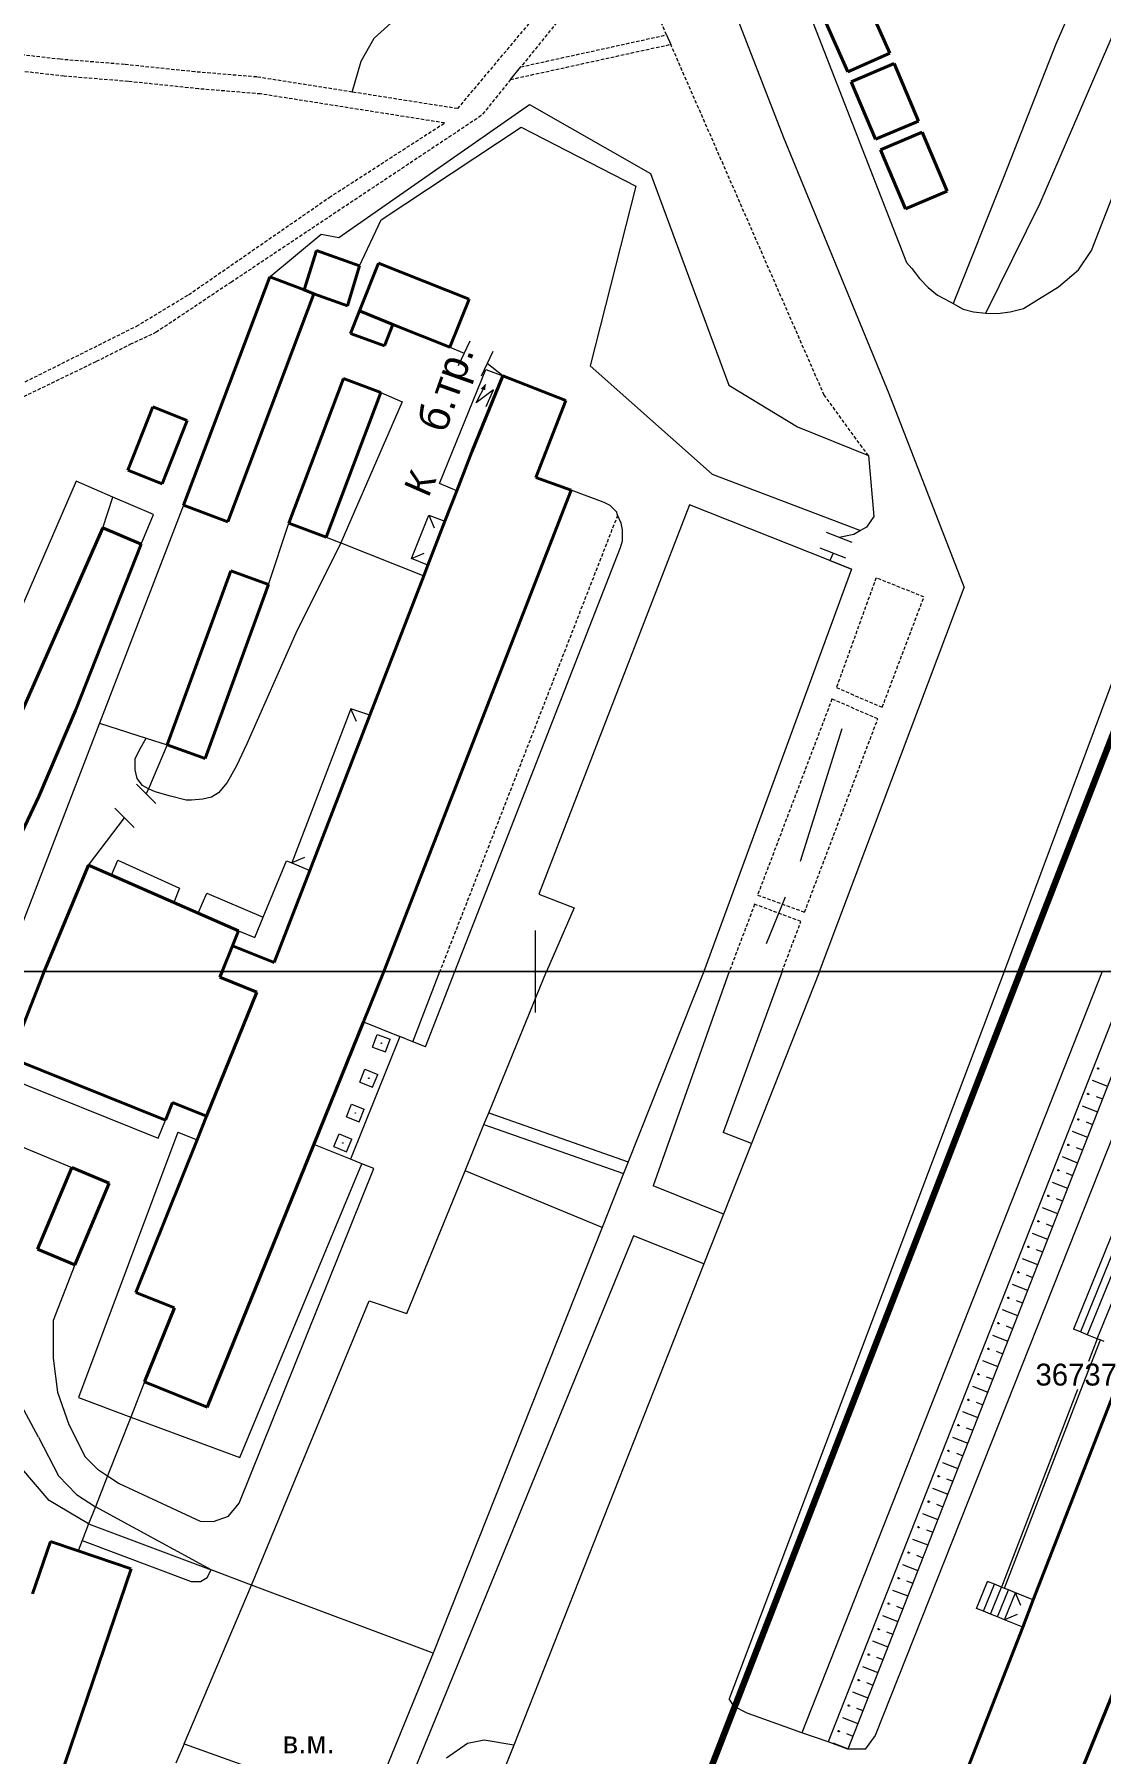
# Model space of a CAD drawing. Extents: x 1000 to 4000, y -5000 to -1000.
# Drawn here: x 1526.8 to 1682.6, y -3114.3 to -2863.1 of the extents above; entities that cross this region are included whole.
import ezdxf
from ezdxf.enums import TextEntityAlignment as Align

# ---------------------------------------------------------------- set-up
doc = ezdxf.new("R2010")
doc.units = 0
doc.header["$MEASUREMENT"] = 0
doc.linetypes.add('DASHDOT', pattern=[1, 0.5, -0.25, 0, -0.25])
doc.linetypes.add('DASHED', pattern=[0.75, 0.5, -0.25])
for name, color, linetype in [('1', 7, 'CONTINUOUS'), ('11', 7, 'CONTINUOUS'), ('16', 7, 'CONTINUOUS'), ('17', 7, 'CONTINUOUS'), ('2', 7, 'CONTINUOUS'), ('24', 7, 'CONTINUOUS'), ('37', 7, 'CONTINUOUS'), ('40', 7, 'CONTINUOUS'), ('5', 7, 'CONTINUOUS'), ('6', 7, 'CONTINUOUS'), ('7', 7, 'CONTINUOUS'), ('границы команд_1', 10, 'CONTINUOUS')]:
    doc.layers.add(name, color=color, linetype=linetype)
doc.styles.get("Standard").update_dxf_attribs({"font": 'txt', "height": 0.2})

msp = doc.modelspace()

# ---------------------------------------------------------------- linework, layer by layer
at = {"layer": '1', "color": 253, "linetype": 'Continuous', "lineweight": 0}
for p, q in [((1600, -3000), (1600, -2994.02)), ((2000, -3000), (1000, -3000)), ((1000, -3000), (2000, -3000)), ((1600, -3005.98), (1600, -3000))]:
    msp.add_line(p, q, dxfattribs=at)
at = {"layer": '11', "color": 253, "linetype": 'Continuous', "lineweight": 0}
for p, q in [((1571.24, -2892.72), (1599.1, -2873.31)), ((1599.1, -2873.31), (1616.79, -2883.39)), ((1616.79, -2883.39), (1628.22, -2914.32)), ((1561.15, -2898.51), (1568.65, -2892.26)), ((1568.65, -2892.26), (1571.24, -2892.72)), ((1587.49, -2908.75), (1589.58, -2909.63)), ((1588.72, -2911.44), (1590.44, -2907.82)), ((1592.08, -2912.94), (1593.8, -2909.33)), ((1595.21, -2912.97), (1592.94, -2911.13)), ((1628.22, -2914.32), (1638.29, -2920.43)), ((1580.52, -2916.75), (1571.52, -2937.36)), ((1577.38, -2915.41), (1580.52, -2916.75)), ((1638.29, -2920.43), (1648.63, -2924.62)), ((1648.63, -2924.62), (1649.41, -2933.53)), ((1532.86, -2928.35), (1501.77, -3000)), ((1538.22, -2930.67), (1532.86, -2928.35)), ((1548.57, -2931.87), (1536.29, -2963.71)), ((1544.15, -2933.24), (1538.22, -2930.67)), ((1542.35, -2937.55), (1544.15, -2933.24)), ((1560.95, -2943.45), (1563.96, -2934.47)), ((1649.41, -2933.53), (1648.34, -2935.06)), ((1569.41, -2936.52), (1571.52, -2937.36)), ((1646.24, -2937.31), (1642.51, -2935.86)), ((1646.51, -2936.13), (1644.38, -2936.59)), ((1647.46, -2935.57), (1646.51, -2936.13)), ((1648.34, -2935.06), (1647.46, -2935.57)), ((1571.52, -2937.36), (1583.68, -2942.16)), ((1645.33, -2939.6), (1641.6, -2938.16)), ((1643.46, -2938.88), (1643, -2939.95)), ((1646.15, -2941.2), (1624.59, -3000)), ((1643, -2939.95), (1646.15, -2941.2)), ((1536.29, -2963.71), (1522.28, -3000)), ((1536.29, -2963.71), (1543.12, -2965.89)), ((1543.12, -2965.89), (1546.19, -2966.87)), ((1546.19, -2966.87), (1543.44, -2973.29)), ((1544.53, -2975.45), (1541.7, -2972.62)), ((1543.44, -2973.29), (1543.12, -2974.04)), ((1541.33, -2978.97), (1538.5, -2976.14)), ((1534.66, -2984.45), (1539.91, -2977.55)), ((1624.59, -3000), (1613.54, -3027.82)), ((1612.86, -3029.53), (1609.73, -3037.41)), ((1613.54, -3027.82), (1612.86, -3029.53)), ((1609.73, -3037.41), (1585.02, -3099.62)), ((1542.87, -3059.98), (1540.85, -3065.11)), ((1540.85, -3065.11), (1537.46, -3073.72)), ((1528.92, -3077.32), (1522.64, -3069.95)), ((1537.46, -3073.72), (1535.68, -3078.22)), ((1534.69, -3080.74), (1528.92, -3077.32)), ((1535.68, -3078.22), (1534.69, -3080.74)), ((1552.6, -3087.46), (1535.68, -3078.22)), ((1534.69, -3080.74), (1533.74, -3083.15)), ((1533.74, -3083.15), (1533.14, -3084.68)), ((1558.51, -3089.68), (1552.6, -3087.46)), ((1585.02, -3099.62), (1558.51, -3089.68))]:
    msp.add_line(p, q, dxfattribs=at)
at = {"layer": '16', "color": 253, "linetype": 'Continuous', "lineweight": 0}
for p, q in [((1585.94, -2928.7), (1592.74, -2912.02)), ((1591.31, -2916.92), (1592.71, -2914.15)), ((1592.74, -2912.02), (1595.21, -2912.97)), ((1593.85, -2914.98), (1591.31, -2916.92)), ((1592.78, -2917.44), (1593.85, -2914.98)), ((1588.47, -2929.78), (1585.94, -2928.7))]:
    msp.add_line(p, q, dxfattribs=at)
msp.add_solid([(1592.71, -2914.15), (1592.64, -2915.05), (1591.95, -2914.85)], dxfattribs=at)
at = {"layer": '24', "color": 253, "linetype": 'Continuous', "lineweight": 0}
for p, q in [((1681.24, -2894.62), (1701.18, -2843.19)), ((1626.89, -2854.11), (1636.22, -2878.11)), ((1682.51, -2867.4), (1688.28, -2854.11)), ((1680.24, -2854.76), (1676.02, -2864.47)), ((1638.74, -2856.77), (1654.21, -2896.38)), ((1619.14, -2863.12), (1619.74, -2864.51)), ((1676.02, -2864.47), (1668.38, -2883.99)), ((1596.35, -2869.64), (1597.85, -2867.8)), ((1673.74, -2887.73), (1682.51, -2867.4)), ((1577.42, -2890.17), (1597.87, -2876.6)), ((1597.87, -2876.6), (1614.66, -2885.22)), ((1636.22, -2878.11), (1651.61, -2915.55)), ((1668.38, -2883.99), (1661, -2902.39)), ((1614.66, -2885.22), (1607.99, -2911.5)), ((1665.8, -2903.78), (1673.74, -2887.73)), ((1574.25, -2896.9), (1577.42, -2890.17)), ((1654.21, -2896.38), (1654.99, -2897.28)), ((1679.35, -2897.44), (1681.24, -2894.62)), ((1654.99, -2897.28), (1656.12, -2898.74)), ((1656.12, -2898.74), (1657.34, -2900.04)), ((1676.42, -2899.96), (1679.35, -2897.44)), ((1657.34, -2900.04), (1658.72, -2901.18)), ((1658.72, -2901.18), (1660.59, -2902.16)), ((1671.31, -2903.13), (1673.5, -2901.75)), ((1673.5, -2901.75), (1676.42, -2899.96)), ((1660.59, -2902.16), (1661, -2902.39)), ((1661, -2902.39), (1662.46, -2903.21)), ((1662.46, -2903.21), (1664, -2903.62)), ((1664, -2903.62), (1665.8, -2903.78)), ((1665.8, -2903.78), (1667.49, -2903.86)), ((1667.49, -2903.86), (1669.36, -2903.62)), ((1669.36, -2903.62), (1671.31, -2903.13)), ((1607.99, -2911.5), (1625.81, -2927.3)), ((1651.61, -2915.55), (1662.6, -2943.91)), ((1625.81, -2927.3), (1647.46, -2935.57)), ((1536.75, -2935.18), (1538.22, -2930.67)), ((1622.49, -2931.8), (1600.48, -2988.68)), ((1610.02, -2931.48), (1605.19, -2929.68)), ((1610.88, -2931.91), (1610.02, -2931.48)), ((1611.85, -2932.88), (1610.88, -2931.91)), ((1643, -2939.95), (1622.49, -2931.8)), ((1611.98, -2933.33), (1611.85, -2932.88)), ((1612.5, -2934.5), (1611.98, -2933.33)), ((1612.71, -2935.47), (1612.5, -2934.5)), ((1612.71, -2936.33), (1612.71, -2935.47)), ((1612.71, -2937.09), (1612.71, -2936.33)), ((1571.52, -2937.36), (1564.98, -2950.55)), ((1588.19, -3000), (1612.39, -2938.05)), ((1612.39, -2938.05), (1612.71, -2937.09)), ((1646.15, -2941.2), (1643, -2939.95)), ((1641.49, -3000), (1662.6, -2943.91)), ((1564.98, -2950.55), (1557.81, -2966.74)), ((1684.84, -2956.1), (1668.45, -3000)), ((1542.25, -2967.35), (1543.12, -2965.89)), ((1543.12, -2965.89), (1546.19, -2966.87)), ((1557.81, -2966.74), (1556.28, -2969.94)), ((1541.49, -2968.88), (1542.25, -2967.35)), ((1541.49, -2970.55), (1541.49, -2968.88)), ((1541.79, -2971.78), (1541.49, -2970.55)), ((1542.56, -2972.84), (1541.79, -2971.78)), ((1556.28, -2969.94), (1554.91, -2972.39)), ((1543.44, -2973.29), (1542.56, -2972.84)), ((1544.39, -2973.76), (1543.44, -2973.29)), ((1546.67, -2974.37), (1544.39, -2973.76)), ((1548.96, -2974.98), (1546.67, -2974.37)), ((1552.62, -2974.53), (1551.4, -2974.83)), ((1553.69, -2973.91), (1552.62, -2974.53)), ((1554.91, -2972.39), (1553.69, -2973.91)), ((1549.72, -2974.98), (1548.96, -2974.98)), ((1551.4, -2974.83), (1549.72, -2974.98)), ((1538.03, -2985.93), (1538.96, -2983.72)), ((1538.96, -2983.72), (1547.99, -2987.81)), ((1560.2, -2992.06), (1563.6, -2983.82)), ((1563.6, -2983.82), (1564.38, -2984.14)), ((1547.99, -2987.81), (1547.15, -2989.91)), ((1550.7, -2991.46), (1551.98, -2988.56)), ((1551.98, -2988.56), (1560.2, -2992.06)), ((1600.48, -2988.68), (1605.65, -2990.72)), ((1558.97, -2995.03), (1560.2, -2992.06)), ((1605.65, -2990.72), (1601.57, -3000)), ((1556.61, -2994.04), (1558.97, -2995.03)), ((1582.05, -3010.27), (1586.01, -3000)), ((1583.9, -3011.02), (1588.19, -3000)), ((1593.15, -3020.65), (1601.57, -3000)), ((1628.3, -3000), (1617.2, -3031.33)), ((1636.01, -3000), (1627.42, -3023.51)), ((1668.45, -3000), (1628.29, -3106.3)), ((1641.49, -3000), (1631.54, -3025.16)), ((1682.8, -3000), (1638.91, -3111.24)), ((1687.05, -3000), (1642.73, -3112.6)), ((1691.48, -3006.02), (1649.64, -3111.66)), ((1582.05, -3010.27), (1580.18, -3009.52)), ((1583.9, -3011.02), (1582.05, -3010.27)), ((1522.1, -3015.18), (1544.87, -3024.34)), ((1544.87, -3024.34), (1545.91, -3021.75)), ((1589.69, -3029.15), (1592.46, -3022.36)), ((1592.46, -3022.36), (1593.15, -3020.65)), ((1592.46, -3022.36), (1612.86, -3029.53)), ((1593.15, -3020.65), (1613.54, -3027.82)), ((1522.42, -3024.53), (1532.23, -3028.65)), ((1547.74, -3023.48), (1533.21, -3062.28)), ((1547.74, -3023.48), (1550.54, -3024.61)), ((1631.54, -3025.16), (1627.42, -3023.51)), ((1574.63, -3028.12), (1572.96, -3027.45)), ((1631.54, -3025.16), (1627.48, -3035.45)), ((1556.69, -3077.7), (1576.35, -3028.81)), ((1556.8, -3071.03), (1574.63, -3028.12)), ((1576.35, -3028.81), (1574.63, -3028.12)), ((1581.2, -3049.99), (1589.69, -3029.15)), ((1609.73, -3037.41), (1589.69, -3029.15)), ((1627.48, -3035.45), (1617.2, -3031.33)), ((1627.48, -3035.45), (1624.6, -3042.73)), ((1614.29, -3038.61), (1579.95, -3122.37)), ((1624.6, -3042.73), (1614.29, -3038.61)), ((1532.67, -3042.85), (1529.53, -3051)), ((1624.6, -3042.73), (1596.8, -3113.05)), ((1558.51, -3089.68), (1575.67, -3048.15)), ((1575.67, -3048.15), (1581.2, -3049.99)), ((1529.53, -3051), (1529.53, -3056.53)), ((1682.06, -3053.66), (1680.78, -3056.99)), ((1527.37, -3068.06), (1520.69, -3055.65)), ((1529.53, -3056.53), (1530.16, -3061.47)), ((1530.16, -3061.47), (1531.78, -3066.19)), ((1533.21, -3062.28), (1540.85, -3065.11)), ((1679.2, -3061.07), (1668.07, -3089.96)), ((1540.85, -3065.11), (1556.8, -3071.03)), ((1531.78, -3066.19), (1534.19, -3070.91)), ((1527.37, -3068.06), (1530.27, -3073.72)), ((1534.19, -3070.91), (1535.98, -3072.75)), ((1530.27, -3073.72), (1532.92, -3076.45)), ((1535.98, -3072.75), (1537.46, -3073.72)), ((1537.46, -3073.72), (1539.14, -3074.82)), ((1539.14, -3074.82), (1550.99, -3080.34)), ((1532.92, -3076.45), (1535.68, -3078.22)), ((1555.13, -3079.6), (1556.69, -3077.7)), ((1552.95, -3080.4), (1555.13, -3079.6)), ((1534.69, -3080.74), (1552.6, -3087.46)), ((1550.99, -3080.34), (1552.95, -3080.4)), ((1533.74, -3083.15), (1549.65, -3089.15)), ((1552.02, -3088.56), (1552.6, -3087.46)), ((1548.66, -3112.86), (1558.51, -3089.68)), ((1549.65, -3089.15), (1551.03, -3089.15)), ((1551.03, -3089.15), (1552.02, -3088.56)), ((1585.02, -3099.62), (1575.63, -3122.53)), ((1629.02, -3107.43), (1628.29, -3106.3)), ((1630.9, -3108.38), (1629.02, -3107.43)), ((1638.91, -3111.24), (1630.9, -3108.38)), ((1548.66, -3112.86), (1547.45, -3115.71)), ((1548.66, -3112.86), (1575.63, -3122.53)), ((1642.73, -3112.6), (1638.91, -3111.24)), ((1645.64, -3113.64), (1642.73, -3112.6)), ((1649.64, -3111.66), (1648.15, -3113.64)), ((1596.8, -3113.05), (1582.66, -3148.81)), ((1648.15, -3113.64), (1645.64, -3113.64))]:
    msp.add_line(p, q, dxfattribs=at)
at = {"layer": '24', "color": 253, "linetype": 'DASHED', "lineweight": 0}
for p, q in [((1588.62, -2873.91), (1603.37, -2856.35)), ((1604.98, -2858.99), (1597.85, -2867.8)), ((1619.14, -2863.12), (1617.22, -2858.75)), ((1597.85, -2867.8), (1619.14, -2863.12)), ((1530.56, -2866.7), (1520.26, -2865.5)), ((1539.92, -2867.45), (1530.56, -2866.7)), ((1596.35, -2869.64), (1619.74, -2864.51)), ((1642.17, -2915.78), (1619.74, -2864.51)), ((1531.1, -2869.17), (1520.8, -2867.98)), ((1540.46, -2869.93), (1531.1, -2869.17)), ((1550.22, -2868.53), (1539.92, -2867.45)), ((1559.26, -2869.28), (1550.22, -2868.53)), ((1550.76, -2871.01), (1540.46, -2869.93)), ((1559.8, -2871.76), (1550.76, -2871.01)), ((1573.2, -2871.48), (1559.26, -2869.28)), ((1588.62, -2873.91), (1573.2, -2871.48)), ((1596.35, -2869.64), (1592.07, -2874.93)), ((1586.7, -2876), (1559.8, -2871.76)), ((1592.07, -2874.93), (1566.53, -2891.93)), ((1569.85, -2886.88), (1586.7, -2876)), ((1549.3, -2901.1), (1569.85, -2886.88)), ((1566.53, -2891.93), (1555.56, -2899.25)), ((1555.56, -2899.25), (1544.58, -2906.58)), ((1541.69, -2905.69), (1549.3, -2901.1)), ((1523.41, -2914.83), (1541.69, -2905.69)), ((1544.58, -2906.58), (1540.92, -2908.3)), ((1540.92, -2908.3), (1535.76, -2910.89)), ((1535.76, -2910.89), (1525.1, -2916.06)), ((1648.63, -2924.62), (1642.17, -2915.78)), ((1611.98, -2933.33), (1586.01, -3000)), ((1649.76, -2942.47), (1643.95, -2958.52)), ((1656.75, -2945.27), (1649.76, -2942.47)), ((1650.65, -2961.37), (1656.75, -2945.27)), ((1643.95, -2958.52), (1650.65, -2961.37)), ((1643.31, -2960.18), (1632.44, -2988.83)), ((1650, -2963.09), (1643.31, -2960.18)), ((1639.3, -2991.33), (1650, -2963.09)), ((1632.44, -2988.83), (1639.3, -2991.33)), ((1632.01, -2990.18), (1628.3, -3000)), ((1638.77, -2992.7), (1632.01, -2990.18)), ((1636.01, -3000), (1638.77, -2992.7))]:
    msp.add_line(p, q, dxfattribs=at)
at = {"layer": '37', "color": 253, "linetype": 'Continuous', "lineweight": 0}
for p, q in [((1690.11, -3000), (1645.64, -3113.64)), ((1681.32, -3015.89), (1683.55, -3016.76)), ((1679.86, -3019.61), (1682.1, -3020.49)), ((1681.89, -3018.26), (1682.83, -3018.62)), ((1680.44, -3021.99), (1681.37, -3022.35)), ((1678.4, -3023.34), (1680.64, -3024.21)), ((1676.95, -3027.06), (1679.18, -3027.94)), ((1678.98, -3025.71), (1679.91, -3026.07)), ((1677.52, -3029.43), (1678.45, -3029.8)), ((1675.49, -3030.79), (1677.72, -3031.66)), ((1674.03, -3034.51), (1676.27, -3035.39)), ((1676.06, -3033.16), (1676.99, -3033.52)), ((1674.61, -3036.89), (1675.54, -3037.25)), ((1672.57, -3038.24), (1674.81, -3039.11)), ((1671.12, -3041.96), (1673.35, -3042.84)), ((1673.15, -3040.61), (1674.08, -3040.97)), ((1671.69, -3044.33), (1672.62, -3044.7)), ((1669.66, -3045.69), (1671.89, -3046.56)), ((1668.2, -3049.41), (1670.43, -3050.29)), ((1670.23, -3048.06), (1671.16, -3048.42)), ((1668.77, -3051.78), (1669.7, -3052.15)), ((1666.74, -3053.14), (1668.98, -3054.01)), ((1681.24, -3057.17), (1682.53, -3053.84)), ((1665.28, -3056.86), (1667.52, -3057.74)), ((1667.32, -3055.51), (1668.25, -3055.87)), ((1679.69, -3061.19), (1681.24, -3057.17)), ((1665.86, -3059.23), (1666.79, -3059.6)), ((1663.83, -3060.59), (1666.06, -3061.46)), ((1668.54, -3090.14), (1679.69, -3061.19)), ((1662.37, -3064.31), (1664.6, -3065.19)), ((1664.4, -3062.96), (1665.33, -3063.32)), ((1662.94, -3066.68), (1663.87, -3067.05)), ((1660.91, -3068.04), (1663.14, -3068.91)), ((1659.45, -3071.76), (1661.69, -3072.64)), ((1661.48, -3070.41), (1662.42, -3070.77)), ((1660.03, -3074.13), (1660.96, -3074.5)), ((1657.99, -3075.49), (1660.23, -3076.36)), ((1656.54, -3079.21), (1658.77, -3080.09)), ((1658.57, -3077.86), (1659.5, -3078.22)), ((1657.11, -3081.58), (1658.04, -3081.95)), ((1655.08, -3082.94), (1657.31, -3083.81)), ((1653.62, -3086.66), (1655.86, -3087.53)), ((1655.65, -3085.31), (1656.59, -3085.67)), ((1654.2, -3089.03), (1655.13, -3089.4)), ((1652.16, -3090.39), (1654.4, -3091.26)), ((1652.74, -3092.76), (1653.67, -3093.12)), ((1650.71, -3094.11), (1652.94, -3094.99)), ((1649.25, -3097.84), (1651.48, -3098.71)), ((1651.28, -3096.48), (1652.21, -3096.85)), ((1649.82, -3100.21), (1650.75, -3100.57)), ((1647.79, -3101.56), (1650.03, -3102.43)), ((1646.33, -3105.28), (1648.57, -3106.16)), ((1648.37, -3103.93), (1649.3, -3104.3)), ((1646.91, -3107.66), (1647.84, -3108.02)), ((1644.87, -3109.01), (1647.11, -3109.88)), ((1643.42, -3112.74), (1645.65, -3113.61)), ((1645.45, -3111.38), (1646.38, -3111.75))]:
    msp.add_line(p, q, dxfattribs=at)
at = {"layer": '37', "color": 253, "linetype": 'DASHDOT', "lineweight": 0}
for centre in [(1682.22, -3014.16), (1680.76, -3017.88), (1679.31, -3021.61), (1677.85, -3025.33), (1676.39, -3029.05), (1674.93, -3032.78), (1673.47, -3036.5), (1672.02, -3040.23), (1670.56, -3043.95), (1669.1, -3047.68), (1667.64, -3051.4), (1666.19, -3055.13), (1664.73, -3058.85), (1663.27, -3062.58), (1661.81, -3066.3), (1660.35, -3070.03), (1658.9, -3073.75), (1657.44, -3077.48), (1655.98, -3081.2), (1654.52, -3084.93), (1653.07, -3088.65), (1651.61, -3092.38), (1650.15, -3096.1), (1648.69, -3099.83), (1647.23, -3103.55), (1645.78, -3107.28), (1644.32, -3111)]:
    msp.add_circle(centre, 0.1, dxfattribs=at)
at = {"layer": '40', "color": 253, "linetype": 'Continuous', "lineweight": 0}
for p, q in [((1576.43, -2863.6), (1578.84, -2861.43)), ((1574.51, -2866.97), (1576.43, -2863.6)), ((1573.2, -2871.48), (1574.51, -2866.97)), ((1638.69, -2983.86), (1644.79, -2964.48)), ((1633.75, -2995.91), (1636.5, -2989.09)), ((1590.06, -3112.83), (1586.96, -3114.96)), ((1592.48, -3112.34), (1590.06, -3112.83)), ((1596.8, -3113.05), (1592.48, -3112.34))]:
    msp.add_line(p, q, dxfattribs=at)
at = {"layer": '6', "color": 253, "linetype": 'Continuous', "lineweight": 40}
for p, q in [((1648.19, -2857.83), (1651.74, -2865.8)), ((1645.62, -2868.53), (1642.07, -2860.56)), ((1651.74, -2865.8), (1645.62, -2868.53)), ((1646.11, -2869.97), (1652.39, -2867.31)), ((1652.39, -2867.31), (1655.94, -2875.72)), ((1649.66, -2878.37), (1646.11, -2869.97)), ((1655.94, -2875.72), (1649.66, -2878.37)), ((1650.4, -2879.91), (1656.48, -2877.33)), ((1656.48, -2877.33), (1660.14, -2885.95)), ((1654.06, -2888.53), (1650.4, -2879.91)), ((1660.14, -2885.95), (1654.06, -2888.53)), ((1566.17, -2900.4), (1568.01, -2894.64)), ((1568.01, -2894.64), (1574.25, -2896.9)), ((1574.25, -2903.47), (1577.05, -2896.47)), ((1577.05, -2896.47), (1590.28, -2901.75)), ((1548.57, -2931.87), (1561.15, -2898.51)), ((1561.15, -2898.51), (1566.17, -2900.4)), ((1574.25, -2896.9), (1572.53, -2902.72)), ((1567.62, -2900.95), (1555.04, -2934.31)), ((1566.17, -2900.4), (1567.62, -2900.95)), ((1572.53, -2902.72), (1567.62, -2900.95)), ((1590.28, -2901.75), (1587.49, -2908.75)), ((1574.25, -2903.47), (1572.97, -2906.76)), ((1579.16, -2905.43), (1574.25, -2903.47)), ((1572.97, -2906.76), (1577.93, -2908.59)), ((1577.93, -2908.59), (1579.16, -2905.43)), ((1587.49, -2908.75), (1579.16, -2905.43)), ((1563.96, -2934.47), (1571.92, -2913.35)), ((1571.92, -2913.35), (1577.38, -2915.41)), ((1590.68, -2924.06), (1595.21, -2912.97)), ((1595.21, -2912.97), (1604.41, -2916.57)), ((1577.38, -2915.41), (1569.41, -2936.52)), ((1604.41, -2916.57), (1600.05, -2927.81)), ((1540.42, -2926.75), (1544.08, -2917.49)), ((1544.08, -2917.49), (1549.11, -2919.48)), ((1549.11, -2919.48), (1545.45, -2928.74)), ((1588.47, -2929.78), (1590.68, -2924.06)), ((1545.45, -2928.74), (1540.42, -2926.75)), ((1600.05, -2927.81), (1605.19, -2929.68)), ((1555.04, -2934.31), (1548.57, -2931.87)), ((1605.19, -2929.68), (1577.83, -3000)), ((1586.76, -2934.21), (1588.47, -2929.78)), ((1569.41, -2936.52), (1563.96, -2934.47)), ((1584.27, -2940.64), (1586.76, -2934.21)), ((1519.56, -2974.19), (1536.75, -2935.18)), ((1536.75, -2935.18), (1542.35, -2937.55)), ((1542.35, -2937.55), (1532.78, -2961.86)), ((1546.19, -2966.87), (1555.45, -2941.44)), ((1555.45, -2941.44), (1560.95, -2943.45)), ((1583.68, -2942.16), (1584.27, -2940.64)), ((1560.95, -2943.45), (1551.7, -2968.87)), ((1575.78, -2962.56), (1583.68, -2942.16)), ((1532.78, -2961.86), (1527.42, -2974.41)), ((1567.01, -2985.22), (1575.78, -2962.56)), ((1551.7, -2968.87), (1546.19, -2966.87)), ((1527.42, -2974.41), (1515.29, -3000)), ((1528.18, -3000), (1534.66, -2984.45)), ((1534.66, -2984.45), (1538.03, -2985.93)), ((1538.03, -2985.93), (1547.15, -2989.91)), ((1561.79, -2998.71), (1567.01, -2985.22)), ((1547.15, -2989.91), (1550.7, -2991.46)), ((1550.7, -2991.46), (1556.61, -2994.04)), ((1556.61, -2994.04), (1555.72, -2996.23)), ((1555.72, -2996.23), (1554.18, -3000)), ((1555.72, -2996.23), (1561.79, -2998.71)), ((1528.18, -3000), (1523.27, -3012.64)), ((1554.18, -3000), (1553.85, -3000.82)), ((1553.85, -3000.82), (1559.25, -3003)), ((1577.83, -3000), (1574.84, -3007.37)), ((1551.93, -3021.15), (1559.25, -3003)), ((1574.84, -3007.37), (1567.58, -3025.28)), ((1523.27, -3012.64), (1545.91, -3021.75)), ((1545.91, -3021.75), (1546.96, -3019.15)), ((1546.96, -3019.15), (1551.93, -3021.15)), ((1550.54, -3024.61), (1551.93, -3021.15)), ((1541.57, -3046.89), (1550.54, -3024.61)), ((1567.58, -3025.28), (1552.03, -3063.66)), ((1527.22, -3040.56), (1532.23, -3028.65)), ((1532.23, -3028.65), (1537.68, -3030.94)), ((1537.68, -3030.94), (1532.67, -3042.85)), ((1532.67, -3042.85), (1527.22, -3040.56)), ((1547.23, -3049.17), (1541.57, -3046.89)), ((1542.87, -3059.98), (1547.23, -3049.17)), ((1552.03, -3063.66), (1542.87, -3059.98)), ((1672.73, -3091.85), (1684.75, -3060.99)), ((1526.51, -3090.96), (1529.12, -3083.32)), ((1529.12, -3083.32), (1533.14, -3084.68)), ((1533.14, -3084.68), (1540.89, -3087.32)), ((1540.89, -3087.32), (1527, -3128.1)), ((1671.19, -3095.82), (1672.73, -3091.85)), ((1662.34, -3118.53), (1671.19, -3095.82)), ((1686.25, -3100.83), (1676.68, -3124.36))]:
    msp.add_line(p, q, dxfattribs=at)
at = {"layer": '7', "color": 253, "linetype": 'Continuous', "lineweight": 0}
for p, q in [((1581.85, -2939.64), (1584.38, -2933.31)), ((1584.38, -2933.31), (1585.17, -2935.15)), ((1584.38, -2933.31), (1586.76, -2934.21)), ((1581.85, -2939.64), (1583.7, -2938.88)), ((1584.27, -2940.64), (1581.85, -2939.64)), ((1573.02, -2961.64), (1564.38, -2984.14)), ((1573.83, -2963.46), (1573.02, -2961.64)), ((1575.78, -2962.56), (1573.02, -2961.64)), ((1566.22, -2983.36), (1564.38, -2984.14)), ((1564.38, -2984.14), (1567.01, -2985.22)), ((1574.84, -3007.37), (1580.18, -3009.52)), ((1580.18, -3009.52), (1572.96, -3027.45)), ((1576.17, -3011.07), (1576.86, -3009.19)), ((1576.86, -3009.19), (1578.74, -3009.88)), ((1578.05, -3011.76), (1578.74, -3009.88)), ((1576.17, -3011.07), (1578.05, -3011.76)), ((1574.33, -3016.16), (1575.07, -3014.3)), ((1575.07, -3014.3), (1576.93, -3015.05)), ((1574.33, -3016.16), (1576.18, -3016.9)), ((1576.18, -3016.9), (1576.93, -3015.05)), ((1572.38, -3021.26), (1573.1, -3019.39)), ((1573.1, -3019.39), (1574.97, -3020.12)), ((1572.38, -3021.26), (1574.24, -3021.98)), ((1574.24, -3021.98), (1574.97, -3020.12)), ((1570.53, -3025.6), (1571.3, -3023.75)), ((1571.3, -3023.75), (1573.14, -3024.52)), ((1572.38, -3026.37), (1573.14, -3024.52)), ((1572.96, -3027.45), (1567.58, -3025.28)), ((1570.53, -3025.6), (1572.38, -3026.37)), ((1687.85, -3029.46), (1678.58, -3052.25)), ((1688.87, -3029.88), (1679.6, -3052.66)), ((1689.89, -3030.29), (1680.62, -3053.08)), ((1682.06, -3053.66), (1684.96, -3046.52)), ((1679.6, -3052.66), (1678.58, -3052.25)), ((1680.62, -3053.08), (1679.6, -3052.66)), ((1682.06, -3053.66), (1680.62, -3053.08)), ((1682.52, -3053.85), (1682.06, -3053.66)), ((1683.08, -3054.08), (1682.52, -3053.85)), ((1664.43, -3093.08), (1666.04, -3089.13)), ((1665.45, -3093.49), (1667.05, -3089.54)), ((1667.05, -3089.54), (1666.04, -3089.13)), ((1666.47, -3093.91), (1668.07, -3089.96)), ((1668.07, -3089.96), (1667.05, -3089.54)), ((1668.54, -3090.15), (1668.07, -3089.96)), ((1669.09, -3090.37), (1668.54, -3090.15)), ((1667.49, -3094.32), (1669.09, -3090.37)), ((1668.51, -3094.74), (1670.11, -3090.79)), ((1670.11, -3090.79), (1669.09, -3090.37)), ((1672.73, -3091.85), (1670.11, -3090.79)), ((1670.89, -3092.63), (1670.11, -3090.79)), ((1665.45, -3093.49), (1664.43, -3093.08)), ((1666.47, -3093.91), (1665.45, -3093.49)), ((1667.49, -3094.32), (1666.47, -3093.91)), ((1668.51, -3094.74), (1667.49, -3094.32)), ((1670.35, -3093.96), (1668.51, -3094.74)), ((1671.19, -3095.82), (1668.51, -3094.74))]:
    msp.add_line(p, q, dxfattribs=at)
for centre, major_axis, start_param, end_param in [((1577.45, -3010.48), (0.029, 0.029), 5.144834, 11.428019), ((1575.63, -3015.6), (-0.029, 0.029), 3.544345, 9.82753), ((1573.67, -3020.69), (-0.029, 0.029), 3.556547270657749, 9.839732577837335), ((1571.84, -3025.06), (0.029, 0.029), 5.105413, 11.388598)]:
    msp.add_ellipse(centre, major_axis=major_axis, ratio=1, start_param=start_param, end_param=end_param, dxfattribs=at)
at = {"layer": 'границы команд_1', "color": 6, "lineweight": 100}
msp.add_lwpolyline([(1779.52, -2741.6), (1764.65, -2758.68), (1607.57, -3162.76), (1788.76, -3230.7), (1840.59, -3253.43), (1853.77, -3268.69), (1927.89, -3424.51), (1955.3, -3442.51), (1951.82, -3475.86), (1971.65, -3484.91), (1987.02, -3517.09), (2008.92, -3527.81), (2043.23, -3576.27), (2102.89, -3636.41), (2227.87, -3588.95), (2270.53, -3545.85), (2492.53, -3108.59), (2488.23, -3086.64), (2463.45, -3062.28), (2129.87, -2904.6), (1779.52, -2741.6)], dxfattribs=at)

# ---------------------------------------------------------------- texts
at = {"layer": '17', "color": 253, "linetype": 'Continuous', "lineweight": 0}
for s, height, rotation, p in [('б.тр.', 4.5, 70.4996, (1587.31, -2914.86)), ('К', 4, 66.4116, (1583.11, -2928.65))]:
    msp.add_text(s, height=height, rotation=rotation, dxfattribs=at).set_placement(p, align=Align.MIDDLE)
at = {"layer": '2', "color": 253, "linetype": 'Continuous', "lineweight": 0}
msp.add_text('36737', height=3.2, dxfattribs=at).set_placement((1679, -3058.91), align=Align.MIDDLE)
at = {"layer": '5', "color": 253, "linetype": 'Continuous', "lineweight": 0}
msp.add_text('в.м.', height=3.2, dxfattribs=at).set_placement((1566.84, -3112.65), align=Align.MIDDLE)

doc.saveas('drawing.dxf')
